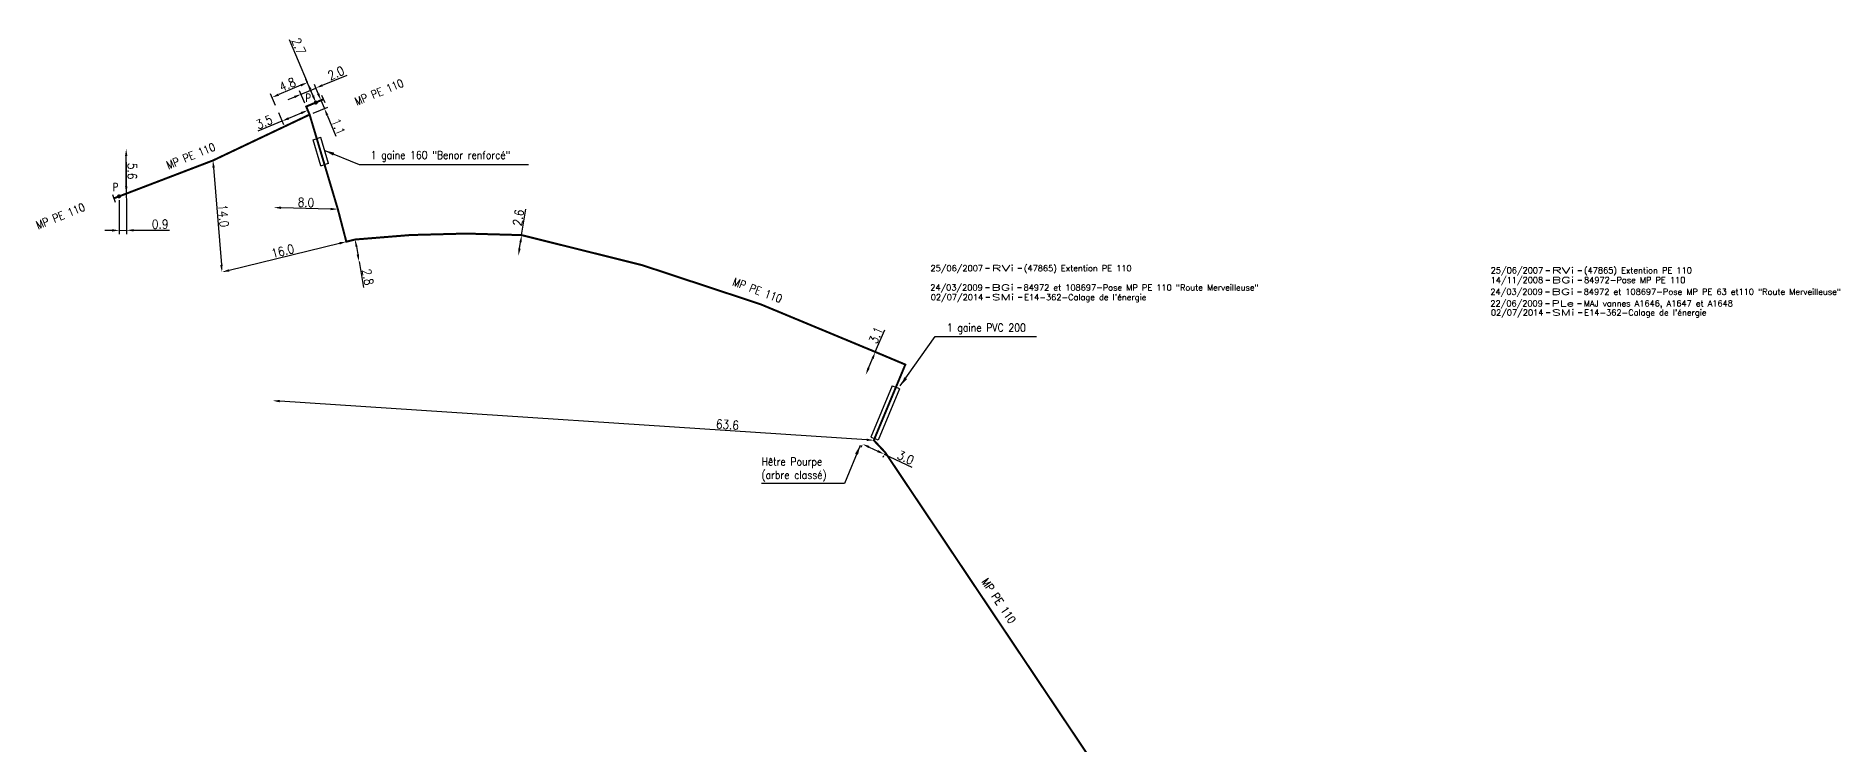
# Model space of a CAD drawing. Header units: millimetres. Extents: x 184308 to 185001, y 126998 to 128012.
# Drawn here: x 184328.8 to 184554.3, y 127429.9 to 127518.5 of the extents above; entities that cross this region are included whole.
import ezdxf
from ezdxf.enums import TextEntityAlignment as Align

# ---------------------------------------------------------------- set-up
doc = ezdxf.new("R2010")
doc.units = ezdxf.units.MM
doc.header["$PDMODE"] = 34
doc.layers.get('0').update_dxf_attribs({"linetype": 'CONTINUOUS'})
doc.layers.get('DEFPOINTS').update_dxf_attribs({"linetype": 'CONTINUOUS'})
for name, color, linetype in [('G_120', 4, 'CONTINUOUS'), ('G_300', 7, 'CONTINUOUS'), ('G_340', 7, 'CONTINUOUS'), ('G_400', 7, 'CONTINUOUS')]:
    doc.layers.add(name, color=color, linetype=linetype)
doc.layers.add('G_910', color=7, linetype='CONTINUOUS', plot=False)
doc.styles.add('G_ROMANS', font='ROMANS.SHX', dxfattribs={"width": 0.75})
doc.styles.get("Standard").update_dxf_attribs({"font": 'romans.shx', "width": 0.85})
doc.linetypes.add('G_TYPB_PE', pattern='A,5,-0.3,["o",Standard,S=1.5,R=0,X=0,Y=-0.5],-1.65', length=6.95)
doc.dimstyles.get("Standard").update_dxf_attribs({"dimtxt": 1.5, "dimasz": 1.2, "dimexe": 0.625, "dimexo": 0.625, "dimgap": 0.25, "dimtad": 1, "dimdec": 1, "dimzin": 0, "dimdsep": 46, "dimtxsty": 'Standard', "dimcen": -0.5, "dimadec": 0, "dimazin": 0, "dimtfac": 1, "dimtdec": 1, "dimtmove": 0, "dimatfit": 3, "dimfxl": 0, "dimtolj": 1, "dimtzin": 0, "dimarcsym": 0})

# ---------------------------------------------------------------- blocks, each defined once
blk = doc.blocks.new('GIS_MODF')
at = {"color": 0, "linetype": 'Continuous', "flags": 128}
for points in [[(-2.26, -0.01), (-1.76, -0.01)], [(1.76, -0.01), (2.26, -0.01)]]:
    blk.add_lwpolyline(points, dxfattribs=at)
at = {"color": 0, "linetype": 'Continuous'}
blk.add_attdef('DATE', text='', height=0.75, dxfattribs=at).set_placement((-2.58, -0.39), align=Align.RIGHT)
at = {"color": 0, "linetype": 'Continuous', "width": 3.590909}
blk.add_attdef('USER', text='', height=0.75, dxfattribs=at).set_placement((-1.52, -0.39), (1.31, -0.39), align=Align.FIT)
at = {"color": 0, "linetype": 'Continuous'}
blk.add_attdef('DESC', (2.53, -0.39), '', height=0.75, dxfattribs=at)
blk = doc.blocks.new('*D122')
at = {"layer": 'DEFPOINTS', "color": 0, "linetype": 'Continuous', "transparency": 16777216}
for p in [(184340.1, 127504.37), (184340.1, 127504.37), (184340.11, 127498.77)]:
    blk.add_point(p, dxfattribs=at)
at = {"layer": 'G_120', "color": 0, "linetype": 'Continuous', "lineweight": -2, "transparency": 16777216}
blk.add_line((184340.11, 127499.67), (184340.1, 127503.47), dxfattribs=at)
at = {"layer": 'G_120', "color": 0, "linetype": 'Continuous', "transparency": 16777216}
for points in [[(184340.25, 127503.47), (184339.95, 127503.47), (184340.1, 127504.37)], [(184340.26, 127499.67), (184339.96, 127499.67), (184340.11, 127498.77)]]:
    blk.add_solid(points, dxfattribs=at)
at = {"layer": 'G_120', "color": 0, "linetype": 'Continuous', "transparency": 16777216, "insert": (184340.85, 127501.57), "char_height": 1.125, "attachment_point": 5, "rotation": 270.1163}
blk.add_mtext('\\A1;5.6', dxfattribs=at)
blk = doc.blocks.new('*D123')
at = {"layer": 'DEFPOINTS', "color": 0, "linetype": 'Continuous', "transparency": 16777216}
for p in [(184358.94, 127509.34), (184359.57, 127507.83), (184363.02, 127508.64)]:
    blk.add_point(p, dxfattribs=at)
at = {"layer": 'G_120', "color": 0, "linetype": 'Continuous', "lineweight": -2, "transparency": 16777216}
for p, q in [((184362.84, 127509.07), (184362.62, 127509.61)), ((184359.57, 127507.83), (184356.54, 127506.56)), ((184359.12, 127508.9), (184359.75, 127507.39)), ((184361.97, 127508.83), (184360.4, 127508.17))]:
    blk.add_line(p, q, dxfattribs=at)
at = {"layer": 'G_120', "color": 0, "linetype": 'Continuous', "transparency": 16777216}
for points in [[(184360.34, 127508.31), (184360.46, 127508.03), (184359.57, 127507.83)], [(184361.91, 127508.97), (184362.02, 127508.69), (184362.8, 127509.18)]]:
    blk.add_solid(points, dxfattribs=at)
at = {"layer": 'G_120', "color": 0, "linetype": 'Continuous', "transparency": 16777216, "insert": (184357.35, 127507.71), "char_height": 1.125, "attachment_point": 5, "rotation": 22.7039}
blk.add_mtext('\\A1;3.5', dxfattribs=at)
blk = doc.blocks.new('*D124')
at = {"layer": 'DEFPOINTS', "color": 0, "transparency": 16777216}
for p in [(184363.8, 127511.96), (184362.6, 127509.65), (184364.44, 127510.43)]:
    blk.add_point(p, dxfattribs=at)
at = {"layer": 'G_340', "color": 0, "lineweight": -2, "transparency": 16777216}
for p, q in [((184361.96, 127511.19), (184363.8, 127511.96)), ((184364.26, 127510.86), (184363.62, 127512.39)), ((184364.63, 127512.31), (184367.71, 127513.59)), ((184361.12, 127510.84), (184360.29, 127510.49)), ((184362.42, 127510.09), (184361.77, 127511.62))]:
    blk.add_line(p, q, dxfattribs=at)
at = {"layer": 'G_340', "color": 0, "transparency": 16777216}
for points in [[(184364.57, 127512.44), (184364.69, 127512.17), (184363.8, 127511.96)], [(184361.07, 127510.98), (184361.18, 127510.7), (184361.96, 127511.19)]]:
    blk.add_solid(points, dxfattribs=at)
at = {"layer": 'G_340', "color": 0, "transparency": 16777216, "insert": (184366.32, 127513.83), "char_height": 1.125, "attachment_point": 5, "rotation": 22.7039}
blk.add_mtext('\\A1;2.0', dxfattribs=at)
blk = doc.blocks.new('*D125')
at = {"layer": 'DEFPOINTS', "color": 0, "linetype": 'Continuous', "transparency": 16777216}
for p in [(184358.55, 127497.02), (184358.55, 127497.02), (184366.55, 127496.82)]:
    blk.add_point(p, dxfattribs=at)
at = {"layer": 'G_120', "color": 0, "linetype": 'Continuous', "lineweight": -2, "transparency": 16777216}
blk.add_line((184365.65, 127496.84), (184359.45, 127497), dxfattribs=at)
at = {"layer": 'G_120', "color": 0, "linetype": 'Continuous', "transparency": 16777216}
for points in [[(184359.45, 127497.15), (184359.45, 127496.85), (184358.55, 127497.02)], [(184365.65, 127496.99), (184365.64, 127496.69), (184366.55, 127496.82)]]:
    blk.add_solid(points, dxfattribs=at)
at = {"layer": 'G_120', "color": 0, "linetype": 'Continuous', "transparency": 16777216, "insert": (184362.57, 127497.67), "char_height": 1.125, "attachment_point": 5, "rotation": 358.5577}
blk.add_mtext('\\A1;8.0', dxfattribs=at)
blk = doc.blocks.new('*D126')
at = {"layer": 'DEFPOINTS', "color": 0, "linetype": 'Continuous', "transparency": 16777216}
for p in [(184350.95, 127502.91), (184352.07, 127488.96), (184352.07, 127488.96)]:
    blk.add_point(p, dxfattribs=at)
at = {"layer": 'G_120', "color": 0, "linetype": 'Continuous', "lineweight": -2, "transparency": 16777216}
blk.add_line((184351.02, 127502.02), (184352, 127489.86), dxfattribs=at)
at = {"layer": 'G_120', "color": 0, "linetype": 'Continuous', "transparency": 16777216}
for points in [[(184351.17, 127502.03), (184350.87, 127502), (184350.95, 127502.91)], [(184352.15, 127489.87), (184351.85, 127489.84), (184352.07, 127488.96)]]:
    blk.add_solid(points, dxfattribs=at)
at = {"layer": 'G_120', "color": 0, "linetype": 'Continuous', "transparency": 16777216, "insert": (184352.26, 127496), "char_height": 1.125, "attachment_point": 5, "rotation": 274.6072}
blk.add_mtext('\\A1;14.0', dxfattribs=at)
blk = doc.blocks.new('*D127')
at = {"layer": 'DEFPOINTS', "color": 0, "linetype": 'Continuous', "transparency": 16777216}
for p in [(184367.61, 127492.76), (184352.07, 127488.96), (184352.07, 127488.96)]:
    blk.add_point(p, dxfattribs=at)
at = {"layer": 'G_120', "color": 0, "linetype": 'Continuous', "lineweight": -2, "transparency": 16777216}
blk.add_line((184366.74, 127492.55), (184352.95, 127489.17), dxfattribs=at)
at = {"layer": 'G_120', "color": 0, "linetype": 'Continuous', "transparency": 16777216}
for points in [[(184366.7, 127492.69), (184366.78, 127492.4), (184367.61, 127492.76)], [(184352.91, 127489.32), (184352.98, 127489.03), (184352.07, 127488.96)]]:
    blk.add_solid(points, dxfattribs=at)
at = {"layer": 'G_120', "color": 0, "linetype": 'Continuous', "transparency": 16777216, "insert": (184359.66, 127491.59), "char_height": 1.125, "attachment_point": 5, "rotation": 13.7396}
blk.add_mtext('\\A1;16.0', dxfattribs=at)
blk = doc.blocks.new('*D128')
at = {"layer": 'DEFPOINTS', "color": 0, "transparency": 16777216}
for p in [(184358.33, 127510.79), (184363.8, 127510.15), (184358.94, 127509.34)]:
    blk.add_point(p, dxfattribs=at)
at = {"layer": 'G_300', "color": 0, "lineweight": -2, "transparency": 16777216}
for p, q in [((184361.92, 127512.3), (184359.16, 127511.14)), ((184363.62, 127510.59), (184362.57, 127513.08)), ((184358.76, 127509.77), (184358.15, 127511.23))]:
    blk.add_line(p, q, dxfattribs=at)
at = {"layer": 'G_300', "color": 0, "transparency": 16777216}
for points in [[(184361.87, 127512.44), (184361.98, 127512.16), (184362.75, 127512.65)], [(184359.1, 127511.28), (184359.21, 127511), (184358.33, 127510.79)]]:
    blk.add_solid(points, dxfattribs=at)
at = {"layer": 'G_300', "color": 0, "transparency": 16777216, "insert": (184360.25, 127512.41), "char_height": 1.125, "attachment_point": 5, "rotation": 22.7039}
blk.add_mtext('\\A1;4.8', dxfattribs=at)
blk = doc.blocks.new('*D129')
at = {"layer": 'DEFPOINTS', "color": 0, "transparency": 16777216}
for p in [(184362.75, 127512.65), (184362.75, 127512.65), (184363.8, 127510.15)]:
    blk.add_point(p, dxfattribs=at)
at = {"layer": 'G_300', "color": 0, "lineweight": -2, "transparency": 16777216}
for p, q in [((184362.75, 127512.65), (184360.52, 127517.99)), ((184363.45, 127510.98), (184363.1, 127511.82))]:
    blk.add_line(p, q, dxfattribs=at)
at = {"layer": 'G_300', "color": 0, "transparency": 16777216}
for points in [[(184363.24, 127511.87), (184362.96, 127511.76), (184362.75, 127512.65)], [(184363.59, 127511.04), (184363.31, 127510.93), (184363.8, 127510.15)]]:
    blk.add_solid(points, dxfattribs=at)
at = {"layer": 'G_300', "color": 0, "transparency": 16777216, "insert": (184361.67, 127517.19), "char_height": 1.125, "attachment_point": 5, "rotation": 292.7039}
blk.add_mtext('\\A1;2.7', dxfattribs=at)
blk = doc.blocks.new('*D130')
at = {"layer": 'DEFPOINTS', "color": 0, "transparency": 16777216}
for p in [(184364.44, 127510.43), (184364.44, 127510.43), (184363.02, 127508.64)]:
    blk.add_point(p, dxfattribs=at)
at = {"layer": 'G_340', "color": 0, "lineweight": -2, "transparency": 16777216}
for p, q in [((184364.09, 127511.26), (184363.75, 127512.09)), ((184363.45, 127508.82), (184365.3, 127509.59)), ((184364.44, 127510.43), (184364.87, 127509.41)), ((184365.21, 127508.58), (184366.32, 127505.93))]:
    blk.add_line(p, q, dxfattribs=at)
at = {"layer": 'G_340', "color": 0, "transparency": 16777216}
for points in [[(184364.23, 127511.32), (184363.95, 127511.2), (184364.44, 127510.43)], [(184365.35, 127508.64), (184365.08, 127508.52), (184364.87, 127509.41)]]:
    blk.add_solid(points, dxfattribs=at)
at = {"layer": 'G_340', "color": 0, "transparency": 16777216, "insert": (184366.63, 127507.13), "char_height": 1.125, "attachment_point": 5, "rotation": 292.7039}
blk.add_mtext('\\A1;1.1', dxfattribs=at)
blk = doc.blocks.new('G_340_07')
at = {"color": 0, "linetype": 'Continuous', "const_width": 0.25, "flags": 128}
blk.add_lwpolyline([(0, 0), (0.35, 0)], dxfattribs=at)
at = {"color": 0, "linetype": 'Continuous', "flags": 128}
blk.add_lwpolyline([(0.35, -0.5), (0.35, 0.5)], dxfattribs=at)
at = {"color": 0, "linetype": 'Continuous', "width": 0.75, "flags": 3}
for tag, p in [('DEF_LEG', (0, -5)), ('DEF_COUP', (0, -7.5)), ('DEF_TYPE', (0, -10))]:
    blk.add_attdef(tag, text='', height=1.2, dxfattribs=at).set_placement(p, align=Align.MIDDLE)
blk = doc.blocks.new('*D131')
at = {"layer": 'DEFPOINTS', "color": 0, "linetype": 'Continuous', "transparency": 16777216}
for p in [(184368.71, 127493.03), (184369.2, 127490.27), (184369.2, 127490.27)]:
    blk.add_point(p, dxfattribs=at)
at = {"layer": 'G_120', "color": 0, "linetype": 'Continuous', "lineweight": -2, "transparency": 16777216}
for p, q in [((184368.87, 127492.14), (184369.04, 127491.16)), ((184369.2, 127490.27), (184369.76, 127487.04))]:
    blk.add_line(p, q, dxfattribs=at)
at = {"layer": 'G_120', "color": 0, "linetype": 'Continuous', "transparency": 16777216}
for points in [[(184369.02, 127492.17), (184368.72, 127492.12), (184368.71, 127493.03)], [(184369.19, 127491.18), (184368.89, 127491.13), (184369.2, 127490.27)]]:
    blk.add_solid(points, dxfattribs=at)
at = {"layer": 'G_120', "color": 0, "linetype": 'Continuous', "transparency": 16777216, "insert": (184370.3, 127488.34), "char_height": 1.125, "attachment_point": 5, "rotation": 279.9504}
blk.add_mtext('\\A1;2.8', dxfattribs=at)
blk = doc.blocks.new('*D132')
at = {"layer": 'DEFPOINTS', "color": 0, "linetype": 'Continuous', "transparency": 16777216}
for p in [(184389.52, 127493.58), (184389.11, 127491.01), (184389.11, 127491.01)]:
    blk.add_point(p, dxfattribs=at)
at = {"layer": 'G_120', "color": 0, "linetype": 'Continuous', "lineweight": -2, "transparency": 16777216}
for p, q in [((184389.52, 127493.58), (184390.04, 127496.81)), ((184389.25, 127491.9), (184389.38, 127492.69))]:
    blk.add_line(p, q, dxfattribs=at)
at = {"layer": 'G_120', "color": 0, "linetype": 'Continuous', "transparency": 16777216}
for points in [[(184389.11, 127491.92), (184389.4, 127491.87), (184389.11, 127491.01)], [(184389.23, 127492.71), (184389.53, 127492.66), (184389.52, 127493.58)]]:
    blk.add_solid(points, dxfattribs=at)
at = {"layer": 'G_120', "color": 0, "linetype": 'Continuous', "transparency": 16777216, "insert": (184389.11, 127495.76), "char_height": 1.125, "attachment_point": 5, "rotation": 80.889}
blk.add_mtext('\\A1;2.6', dxfattribs=at)
blk = doc.blocks.new('*D133')
at = {"layer": 'DEFPOINTS', "color": 0, "linetype": 'Continuous', "transparency": 16777216}
for p in [(184358.39, 127472.89), (184358.39, 127472.89), (184433.53, 127467.94)]:
    blk.add_point(p, dxfattribs=at)
at = {"layer": 'G_120', "color": 0, "linetype": 'Continuous', "lineweight": -2, "transparency": 16777216}
blk.add_line((184432.64, 127468), (184359.29, 127472.83), dxfattribs=at)
at = {"layer": 'G_120', "color": 0, "linetype": 'Continuous', "transparency": 16777216}
for points in [[(184359.3, 127472.98), (184359.28, 127472.68), (184358.39, 127472.89)], [(184432.65, 127468.15), (184432.63, 127467.85), (184433.53, 127467.94)]]:
    blk.add_solid(points, dxfattribs=at)
at = {"layer": 'G_120', "color": 0, "linetype": 'Continuous', "transparency": 16777216, "insert": (184415.25, 127469.9), "char_height": 1.125, "attachment_point": 5, "rotation": 356.229}
blk.add_mtext('\\A1;63.6', dxfattribs=at)
blk = doc.blocks.new('*D134')
at = {"layer": 'DEFPOINTS', "color": 0, "linetype": 'Continuous', "transparency": 16777216}
for p in [(184433.72, 127478.98), (184432.52, 127476.12), (184432.52, 127476.12)]:
    blk.add_point(p, dxfattribs=at)
at = {"layer": 'G_120', "color": 0, "linetype": 'Continuous', "lineweight": -2, "transparency": 16777216}
for p, q in [((184433.72, 127478.98), (184434.89, 127481.75)), ((184432.87, 127476.95), (184433.37, 127478.15))]:
    blk.add_line(p, q, dxfattribs=at)
at = {"layer": 'G_120', "color": 0, "linetype": 'Continuous', "transparency": 16777216}
for points in [[(184433.24, 127478.21), (184433.51, 127478.09), (184433.72, 127478.98)], [(184432.73, 127477.01), (184433.01, 127476.89), (184432.52, 127476.12)]]:
    blk.add_solid(points, dxfattribs=at)
at = {"layer": 'G_120', "color": 0, "linetype": 'Continuous', "transparency": 16777216, "insert": (184433.79, 127481.07), "char_height": 1.125, "attachment_point": 5, "rotation": 67.1312}
blk.add_mtext('\\A1;3.1', dxfattribs=at)
blk = doc.blocks.new('*D136')
at = {"layer": 'DEFPOINTS', "color": 0, "linetype": 'Continuous', "transparency": 16777216}
for p in [(184432.12, 127467.47), (184432.23, 127467.7), (184434.95, 127466.43)]:
    blk.add_point(p, dxfattribs=at)
at = {"layer": 'G_120', "color": 0, "linetype": 'Continuous', "lineweight": -2, "transparency": 16777216}
for p, q in [((184432.03, 127467.27), (184431.93, 127467.05)), ((184432.94, 127467.09), (184434.03, 127466.58)), ((184434.75, 127466), (184434.64, 127465.78)), ((184434.84, 127466.2), (184438.27, 127464.6))]:
    blk.add_line(p, q, dxfattribs=at)
at = {"layer": 'G_120', "color": 0, "linetype": 'Continuous', "transparency": 16777216}
for points in [[(184433, 127467.23), (184432.88, 127466.95), (184432.12, 127467.47)], [(184434.09, 127466.72), (184433.96, 127466.45), (184434.84, 127466.2)]]:
    blk.add_solid(points, dxfattribs=at)
at = {"layer": 'G_120', "color": 0, "linetype": 'Continuous', "transparency": 16777216, "insert": (184437.51, 127465.78), "char_height": 1.125, "attachment_point": 5, "rotation": 334.9617}
blk.add_mtext('\\A1;3.0', dxfattribs=at)
blk = doc.blocks.new('*D166')
at = {"layer": 'DEFPOINTS', "color": 0, "transparency": 16777216}
for p in [(184340.09, 127503.14), (184339.21, 127498.42), (184340.13, 127494.18)]:
    blk.add_point(p, dxfattribs=at)
at = {"layer": 'G_300', "color": 0, "lineweight": -2, "transparency": 16777216}
for p, q in [((184340.09, 127502.68), (184340.13, 127493.71)), ((184339.21, 127497.95), (184339.23, 127493.7)), ((184338.33, 127494.17), (184337.43, 127494.17)), ((184339.23, 127494.17), (184340.13, 127494.18)), ((184341.03, 127494.18), (184345.52, 127494.2))]:
    blk.add_line(p, q, dxfattribs=at)
at = {"layer": 'G_300', "color": 0, "transparency": 16777216}
for points in [[(184338.33, 127494.32), (184338.33, 127494.02), (184339.23, 127494.17)], [(184341.03, 127494.33), (184341.03, 127494.03), (184340.13, 127494.18)]]:
    blk.add_solid(points, dxfattribs=at)
at = {"layer": 'G_300', "color": 0, "transparency": 16777216, "insert": (184344.35, 127494.95), "char_height": 1.125, "attachment_point": 5, "rotation": 0.27}
blk.add_mtext('\\A1;0.9', dxfattribs=at)
blk = doc.blocks.new('G_300_12')
at = {"color": 0, "linetype": 'Continuous', "const_width": 0.248, "flags": 128}
blk.add_lwpolyline([(-0.13, 0, 1), (0.13, 0, 1)], format="xyb", close=True, dxfattribs=at)
at = {"linetype": 'Continuous', "style": 'G_ROMANS', "width": 0.75}
blk.add_attdef('P', text='', height=1, dxfattribs=at).set_placement((0, 1.24), align=Align.MIDDLE_CENTER)
at = {"color": 0, "linetype": 'Continuous', "width": 0.75, "flags": 3}
for tag, p in [('DEF_LEG', (0, -5)), ('DEF_COUP', (0, -7.5)), ('DEF_TYPE', (0, -10))]:
    blk.add_attdef(tag, text='', height=1.2, dxfattribs=at).set_placement(p, align=Align.MIDDLE)

msp = doc.modelspace()

# ---------------------------------------------------------------- linework, layer by layer
at = {"layer": 'G_120', "linetype": 'G_TYPB_PE', "ltscale": 0.5, "flags": 128}
msp.add_lwpolyline([(184363.02, 127508.64, 0.25, 0.25, 0), (184363.02, 127508.64, 0.25, 0.25, 0), (184362.6, 127509.65, 0.25, 0.25, 0), (184363.8, 127510.15, 0.25, 0.25, 0), (184364.44, 127510.43, 0, 0, 0)], format="xyseb", dxfattribs=at)
at = {"layer": 'G_120', "linetype": 'G_TYPB_PE', "ltscale": 0.5}
msp.add_lwpolyline([(184465.26, 127421.19, 0.25, 0.25, 0), (184434.95, 127466.43, 0.25, 0.25, 0), (184433.53, 127467.94, 0.25, 0.25, 0), (184437.47, 127477.4, 0.25, 0.25, 0), (184433.72, 127478.98, 0.25, 0.25, 0.05609), (184389.52, 127493.58, 0.25, 0.25, 0.040785), (184368.71, 127493.03, 0.25, 0.25, 0), (184367.61, 127492.76, 0.25, 0.25, 0), (184366.55, 127496.82, 0.25, 0.25, 0), (184363.02, 127508.64, 0.25, 0.25, 0), (184350.95, 127502.91, 0.25, 0.25, 0), (184339.21, 127498.42, 0.25, 0.25, 0), (184338.88, 127498.3, 0, 0, 0)], format="xyseb", dxfattribs=at)
at = {"layer": 'G_400', "color": 7, "linetype": 'CONTINUOUS'}
for p, q in [((184363.47, 127505.5), (184363.95, 127505.64)), ((184364.44, 127502.24), (184363.47, 127505.5)), ((184364.42, 127505.78), (184363.95, 127505.64)), ((184365.4, 127502.53), (184364.42, 127505.78)), ((184364.44, 127502.24), (184364.92, 127502.39)), ((184365.4, 127502.53), (184364.92, 127502.39)), ((184435.82, 127474.75), (184433.16, 127468.35)), ((184436.75, 127474.37), (184434.09, 127467.97)), ((184435.82, 127474.75), (184436.29, 127474.56)), ((184436.75, 127474.37), (184436.29, 127474.56)), ((184433.16, 127468.35), (184433.63, 127468.16)), ((184434.09, 127467.97), (184433.63, 127468.16))]:
    msp.add_line(p, q, dxfattribs=at)

# ---------------------------------------------------------------- block references
at = {"layer": 'G_300', "ltscale": 0.5}
ref = msp.add_blockref('G_300_12', (184363.8, 127510.15), dxfattribs=dict(at, rotation=20.93800760278248))
ref.add_attrib('P', 'P', dxfattribs={"layer": '0', "linetype": 'Continuous', "height": 1, "style": 'G_ROMANS', "width": 0.75}).set_placement((184362.86, 127510.73), align=Align.MIDDLE_CENTER)
ref = msp.add_blockref('G_300_12', (184339.21, 127498.42), dxfattribs=dict(at, rotation=20.93800760278248))
ref.add_attrib('P', 'P', dxfattribs={"layer": '0', "linetype": 'Continuous', "height": 1, "style": 'G_ROMANS', "width": 0.75}).set_placement((184338.77, 127499.58), align=Align.MIDDLE_CENTER)
at = {"layer": 'G_340'}
for p, rotation in [((184364.44, 127510.43), 23), ((184338.88, 127498.3), 200.9380076026434)]:
    msp.add_blockref('G_340_07', p, dxfattribs=dict(at, rotation=rotation))
at = {"layer": 'G_910'}
ref = msp.add_blockref('GIS_MODF', (184449.76, 127489.45), dxfattribs=at)
ref.add_attrib('DATE', '25/06/2007', dxfattribs={"layer": '0', "color": 0, "linetype": 'Continuous', "height": 0.75}).set_placement((184447.18, 127489.06), align=Align.RIGHT)
ref.add_attrib('USER', 'RVi', dxfattribs={"layer": '0', "color": 0, "linetype": 'Continuous', "height": 0.75, "width": 1.795455}).set_placement((184448.25, 127489.06), (184451.07, 127489.06), align=Align.FIT)
ref.add_attrib('DESC', '(47865) Extention PE 110 ', (184452.29, 127489.06), dxfattribs={"layer": '0', "color": 0, "linetype": 'Continuous', "height": 0.75})
ref = msp.add_blockref('GIS_MODF', (184519.76, 127489.18), dxfattribs=at)
ref.add_attrib('DATE', '25/06/2007', dxfattribs={"layer": '0', "color": 0, "linetype": 'Continuous', "height": 0.75}).set_placement((184517.18, 127488.8), align=Align.RIGHT)
ref.add_attrib('USER', 'RVi', dxfattribs={"layer": '0', "color": 0, "linetype": 'Continuous', "height": 0.75, "width": 1.795455}).set_placement((184518.25, 127488.8), (184521.07, 127488.8), align=Align.FIT)
ref.add_attrib('DESC', '(47865) Extention PE 110 ', (184522.29, 127488.8), dxfattribs={"layer": '0', "color": 0, "linetype": 'Continuous', "height": 0.75})
ref = msp.add_blockref('GIS_MODF', (184449.73, 127487.03), dxfattribs=at)
ref.add_attrib('DATE', '24/03/2009', dxfattribs={"layer": '0', "color": 0, "linetype": 'Continuous', "height": 0.75}).set_placement((184447.14, 127486.65), align=Align.RIGHT)
ref.add_attrib('USER', 'BGi', dxfattribs={"layer": '0', "color": 0, "linetype": 'Continuous', "height": 0.75, "width": 1.680851}).set_placement((184448.21, 127486.65), (184451.03, 127486.65), align=Align.FIT)
ref.add_attrib('DESC', '84972 et 108697-Pose MP PE 110 "Route Merveilleuse"', (184452.25, 127486.65), dxfattribs={"layer": '0', "color": 0, "linetype": 'Continuous', "height": 0.75})
ref = msp.add_blockref('GIS_MODF', (184519.76, 127487.97), dxfattribs=at)
ref.add_attrib('DATE', '14/11/2008', dxfattribs={"layer": '0', "color": 0, "linetype": 'Continuous', "height": 0.75}).set_placement((184517.18, 127487.59), align=Align.RIGHT)
ref.add_attrib('USER', 'BGi', dxfattribs={"layer": '0', "color": 0, "linetype": 'Continuous', "height": 0.75, "width": 1.680851}).set_placement((184518.25, 127487.59), (184521.07, 127487.59), align=Align.FIT)
ref.add_attrib('DESC', '84972-Pose MP PE 110', (184522.29, 127487.59), dxfattribs={"layer": '0', "color": 0, "linetype": 'Continuous', "height": 0.75})
ref = msp.add_blockref('GIS_MODF', (184449.8, 127485.83), dxfattribs=at)
ref.add_attrib('DATE', '02/07/2014', dxfattribs={"layer": '0', "color": 0, "linetype": 'Continuous', "height": 0.75}).set_placement((184447.21, 127485.44), align=Align.RIGHT)
ref.add_attrib('USER', 'SMi', dxfattribs={"layer": '0', "color": 0, "linetype": 'Continuous', "height": 0.75, "width": 1.612245}).set_placement((184448.28, 127485.44), (184451.1, 127485.44), align=Align.FIT)
ref.add_attrib('DESC', "E14-362-Calage de l'énergie", (184452.32, 127485.44), dxfattribs={"layer": '0', "color": 0, "linetype": 'Continuous', "height": 0.75})
ref = msp.add_blockref('GIS_MODF', (184519.73, 127486.51), dxfattribs=at)
ref.add_attrib('DATE', '24/03/2009', dxfattribs={"layer": '0', "color": 0, "linetype": 'Continuous', "height": 0.75}).set_placement((184517.14, 127486.13), align=Align.RIGHT)
ref.add_attrib('USER', 'BGi', dxfattribs={"layer": '0', "color": 0, "linetype": 'Continuous', "height": 0.75, "width": 1.680851}).set_placement((184518.21, 127486.13), (184521.03, 127486.13), align=Align.FIT)
ref.add_attrib('DESC', '84972 et 108697-Pose MP PE 63 et110 "Route Merveilleuse"', (184522.25, 127486.13), dxfattribs={"layer": '0', "color": 0, "linetype": 'Continuous', "height": 0.75})
ref = msp.add_blockref('GIS_MODF', (184519.73, 127485.05), dxfattribs=at)
ref.add_attrib('DATE', '22/06/2009', dxfattribs={"layer": '0', "color": 0, "linetype": 'Continuous', "height": 0.75}).set_placement((184517.14, 127484.67), align=Align.RIGHT)
ref.add_attrib('USER', 'PLe', dxfattribs={"layer": '0', "color": 0, "linetype": 'Continuous', "height": 0.75, "width": 1.490566}).set_placement((184518.21, 127484.67), (184521.03, 127484.67), align=Align.FIT)
ref.add_attrib('DESC', 'MAJ vannes A1646, A1647 et A1648', (184522.25, 127484.67), dxfattribs={"layer": '0', "color": 0, "linetype": 'Continuous', "height": 0.75})
ref = msp.add_blockref('GIS_MODF', (184519.8, 127483.9), dxfattribs=at)
ref.add_attrib('DATE', '02/07/2014', dxfattribs={"layer": '0', "color": 0, "linetype": 'Continuous', "height": 0.75}).set_placement((184517.21, 127483.52), align=Align.RIGHT)
ref.add_attrib('USER', 'SMi', dxfattribs={"layer": '0', "color": 0, "linetype": 'Continuous', "height": 0.75, "width": 1.612245}).set_placement((184518.28, 127483.52), (184521.1, 127483.52), align=Align.FIT)
ref.add_attrib('DESC', "E14-362-Calage de l'énergie", (184522.32, 127483.52), dxfattribs={"layer": '0', "color": 0, "linetype": 'Continuous', "height": 0.75})

# ---------------------------------------------------------------- texts
at = {"layer": 'G_120', "linetype": 'G_TYPB_PE', "ltscale": 0.5, "width": 0.85}
for rotation, p in [(22.3206, (184371.7, 127511.44)), (22.3206, (184348.17, 127503.47)), (22.0156, (184331.88, 127495.96)), (339.5228, (184418.99, 127486.69)), (303.7825, (184449.14, 127447.89))]:
    msp.add_text('MP PE 110', height=1, rotation=rotation, dxfattribs=at).set_placement(p, align=Align.MIDDLE)
at = {"layer": 'G_120', "insert": (184419.5, 127462.77), "char_height": 1, "attachment_point": 7}
msp.add_mtext('Hêtre Pourpe\\P(arbre classé)', dxfattribs=at)
at = {"layer": 'G_400', "char_height": 1, "attachment_point": 4}
for s, insert in [('1 gaine 160 "Benor renforcé"', (184370.66, 127503.42)), ('1 gaine PVC 200', (184442.66, 127481.85))]:
    msp.add_mtext(s, dxfattribs=dict(at, insert=insert))

# ---------------------------------------------------------------- dimensions: what is measured, and where the dimension line sits
at = {"layer": 'G_120', "linetype": 'Continuous'}
for base, p1, p2, angle, picture, middle in [((184359.57, 127507.83), (184363.02, 127508.64), (184358.94, 127509.34), 22.7039, '*D123', (184357.64, 127507.02)), ((184389.11, 127491.01), (184389.52, 127493.58), (184389.11, 127491.01), 80.889, '*D132', (184389.85, 127495.64)), ((184369.2, 127490.27), (184368.71, 127493.03), (184369.2, 127490.27), 99.9504, '*D131', (184369.56, 127488.21)), ((184432.52, 127476.12), (184433.72, 127478.98), (184432.52, 127476.12), 67.1312, '*D134', (184434.48, 127480.78)), ((184432.12, 127467.47), (184434.95, 127466.43), (184432.23, 127467.7), 334.9617, '*D136', (184437.19, 127465.1))]:
    dim = msp.add_linear_dim(base=base, p1=p1, p2=p2, angle=angle, dimstyle='Standard', override={"dimscale": 0.75}, dxfattribs=at)
    dim.commit()
    dim.dimension.update_dxf_attribs({"geometry": picture, "text_midpoint": middle, "dimtype": 160})
for base, p1, p2, angle, picture, middle in [((184340.1, 127504.37), (184340.11, 127498.77), (184340.1, 127504.37), 270.1163, '*D122', (184340.85, 127501.57)), ((184352.07, 127488.96), (184350.95, 127502.91), (184352.07, 127488.96), 94.6072, '*D126', (184352.26, 127496)), ((184358.55, 127497.02), (184366.55, 127496.82), (184358.55, 127497.02), 358.5577, '*D125', (184362.57, 127497.67)), ((184352.07, 127488.96), (184367.61, 127492.76), (184352.07, 127488.96), 13.7396, '*D127', (184359.66, 127491.59))]:
    dim = msp.add_linear_dim(base=base, p1=p1, p2=p2, angle=angle, dimstyle='Standard', override={"dimscale": 0.75}, dxfattribs=at)
    dim.commit()
    dim.dimension.update_dxf_attribs({"geometry": picture, "text_midpoint": middle})
dim = msp.add_linear_dim(base=(184358.39, 127472.89), p1=(184433.53, 127467.94), p2=(184358.39, 127472.89), angle=356.229, text='63.6', dimstyle='Standard', override={"dimscale": 0.75}, dxfattribs=at)
dim.commit()
dim.dimension.update_dxf_attribs({"geometry": '*D133', "text_midpoint": (184415.2, 127469.15), "dimtype": 160})
at = {"layer": 'G_300'}
for base, p1, p2, angle, picture, middle in [((184362.75, 127512.65), (184363.8, 127510.15), (184362.75, 127512.65), 292.7039, '*D129', (184360.98, 127516.9)), ((184340.13, 127494.18), (184339.21, 127498.42), (184340.09, 127503.14), 180.27, '*D166', (184344.35, 127494.2))]:
    dim = msp.add_linear_dim(base=base, p1=p1, p2=p2, angle=angle, dimstyle='Standard', override={"dimscale": 0.75}, dxfattribs=at)
    dim.commit()
    dim.dimension.update_dxf_attribs({"geometry": picture, "text_midpoint": middle, "dimtype": 160})
dim = msp.add_linear_dim(base=(184358.33, 127510.79), p1=(184363.8, 127510.15), p2=(184358.94, 127509.34), angle=22.7039, dimstyle='Standard', override={"dimscale": 0.75}, dxfattribs=at)
dim.commit()
dim.dimension.update_dxf_attribs({"geometry": '*D128', "text_midpoint": (184360.25, 127512.41)})
at = {"layer": 'G_340'}
for base, p1, angle, picture, middle in [((184363.8, 127511.96), (184362.6, 127509.65), 202.7039, '*D124', (184366.61, 127513.13)), ((184364.44, 127510.43), (184363.02, 127508.64), 292.7039, '*D130', (184365.94, 127506.84))]:
    dim = msp.add_linear_dim(base=base, p1=p1, p2=(184364.44, 127510.43), angle=angle, dimstyle='Standard', override={"dimscale": 0.75}, dxfattribs=at)
    dim.commit()
    dim.dimension.update_dxf_attribs({"geometry": picture, "text_midpoint": middle, "dimtype": 160})

# ---------------------------------------------------------------- leaders
at = {"layer": 'G_120', "linetype": 'Continuous', "annotation_type": 0, "has_hookline": 1, "hookline_direction": 1, "text_width": 8.9}
msp.add_leader([(184431.83, 127467.3), (184429.85, 127462.52), (184428.65, 127462.52)], dimstyle='Standard', dxfattribs=at)
at = {"layer": 'G_400', "annotation_type": 0, "has_hookline": 1, "hookline_direction": 0}
for points, text_width in [([(184364.91, 127504.16), (184369.21, 127502.41), (184370.41, 127502.41)], 19.71), ([(184436.83, 127474.73), (184441.21, 127480.93), (184442.41, 127480.93)], 11.21)]:
    msp.add_leader(points, dimstyle='Standard', dxfattribs=dict(at, text_width=text_width))

doc.saveas('drawing.dxf')
